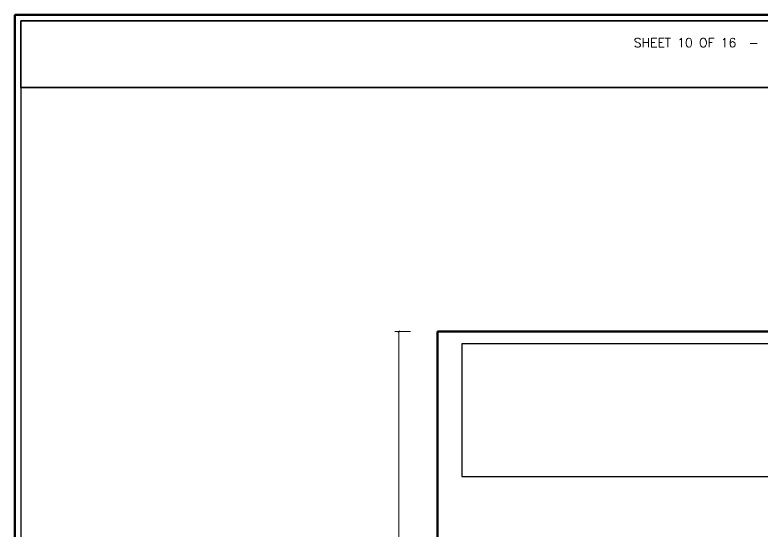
# Model space of a CAD drawing. Header units: inches. Extents: x 0 to 1800, y 0 to 1191.
# Drawn here: x 0 to 742, y 678 to 1191 of the extents above; entities that cross this region are included whole.
import ezdxf
from ezdxf.enums import TextEntityAlignment as Align

# ---------------------------------------------------------------- set-up
doc = ezdxf.new("R2010")
doc.units = ezdxf.units.IN
doc.header["$MEASUREMENT"] = 0
for name, color, linetype in [('A-DIM', 4, 'Continuous'), ('A-FURN', 1, 'Continuous'), ('A-TEXT-TTL', 7, 'Continuous'), ('A-TTLB', 7, 'Continuous'), ('A-WALL', 7, 'Continuous')]:
    doc.layers.add(name, color=color, linetype=linetype)
doc.styles.add('SIMPLEX', font='simplex.shx')

msp = doc.modelspace()

# ---------------------------------------------------------------- linework, layer by layer
at = {"layer": 'A-DIM', "lineweight": 30}
msp.add_line((380.85, 875.25), (382.35, 876.75), dxfattribs=at)
at = {"layer": 'A-DIM', "lineweight": 13}
msp.add_line((393, 876), (377.4, 876), dxfattribs=at)
at = {"layer": 'A-DIM', "lineweight": 18}
msp.add_line((381.6, 216), (381.6, 876), dxfattribs=at)
at = {"layer": 'A-FURN', "lineweight": 30}
for p, q in [((1356, 864), (444, 864)), ((444, 864), (444, 732)), ((444, 732), (1356, 732))]:
    msp.add_line(p, q, dxfattribs=at)
at = {"layer": 'A-TTLB', "lineweight": 50}
for p, q in [((1800, 1190.66), (0, 1190.66)), ((0, 1190.66), (0, 0))]:
    msp.add_line(p, q, dxfattribs=at)
at = {"layer": 'A-TTLB', "lineweight": 25}
for p, q in [((1794, 1184.66), (6, 1184.66)), ((6, 1184.66), (6, 6))]:
    msp.add_line(p, q, dxfattribs=at)
at = {"layer": 'A-TTLB', "lineweight": 35}
for p, q in [((1794, 1184.66), (6, 1184.66)), ((6, 1184.66), (6, 1118.66)), ((6, 1118.66), (1794, 1118.66))]:
    msp.add_line(p, q, dxfattribs=at)
at = {"layer": 'A-WALL', "lineweight": 50}
for p, q in [((1380, 876), (420, 876)), ((420, 876), (420, 216))]:
    msp.add_line(p, q, dxfattribs=at)

# ---------------------------------------------------------------- texts
at = {"layer": 'A-TEXT-TTL', "style": 'SIMPLEX'}
msp.add_text('SHEET 10 OF 16  -  OPTION 2 - PLOT 2 GROUND FLOOR PLAN (15 BAYS + BIKE PARKING)', height=9, dxfattribs=at).set_placement((900, 1163.06), align=Align.MIDDLE_CENTER)

doc.saveas('drawing.dxf')
